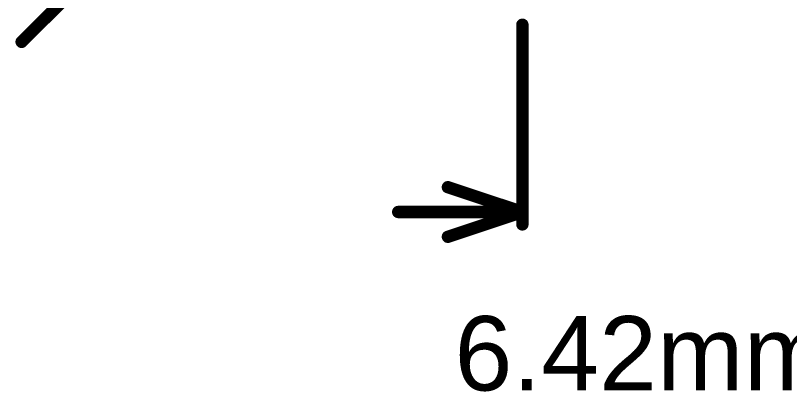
# Model space of a CAD drawing. Header units: millimetres. Extents: x -12.4 to 34.5, y -7.8 to 60.2.
# Drawn here: x -0.8 to 15.04, y -7.82 to -0.11 of the extents above; entities that cross this region are included whole.
import ezdxf

# ---------------------------------------------------------------- set-up
doc = ezdxf.new("R2010")
doc.units = ezdxf.units.MM
doc.layers.add('Mechanical15', color=56, linetype='Continuous')
doc.styles.add('Arial', font='arial.ttf', dxfattribs={"height": 0.2})

msp = doc.modelspace()

# ---------------------------------------------------------------- linework, layer by layer
at = {"layer": 'Mechanical15', "const_width": 0.254}
for points in [[(-0.674, -0.654), (1.878, 1.898)], [(9.572, -4.394), (9.572, -0.304)], [(8.048, -3.632), (9.572, -4.14)], [(7.032, -4.14), (9.572, -4.14)], [(8.048, -4.648), (9.572, -4.14)]]:
    msp.add_lwpolyline(points, dxfattribs=at)
at = {"layer": 'Mechanical15', "const_width": 0.127}
for points in [[(9.508, -0.304, 1), (9.635, -0.304, 1)], [(-0.738, -0.654, 1), (-0.611, -0.654, 1)], [(7.984, -3.632, 1), (8.111, -3.632, 1)], [(6.968, -4.14, 1), (7.095, -4.14, 1)], [(9.508, -4.14, 1), (9.635, -4.14, 1)], [(9.508, -4.14, 1), (9.635, -4.14, 1)], [(9.508, -4.14, 1), (9.635, -4.14, 1)], [(9.508, -4.394, 1), (9.635, -4.394, 1)], [(7.984, -4.648, 1), (8.111, -4.648, 1)]]:
    msp.add_lwpolyline(points, format="xyb", close=True, dxfattribs=at)

# ---------------------------------------------------------------- texts
at = {"layer": 'Mechanical15', "style": 'Arial'}
msp.add_text('6.42mm', height=1.524, dxfattribs=at).set_placement((8.183, -7.797))

doc.saveas('drawing.dxf')
